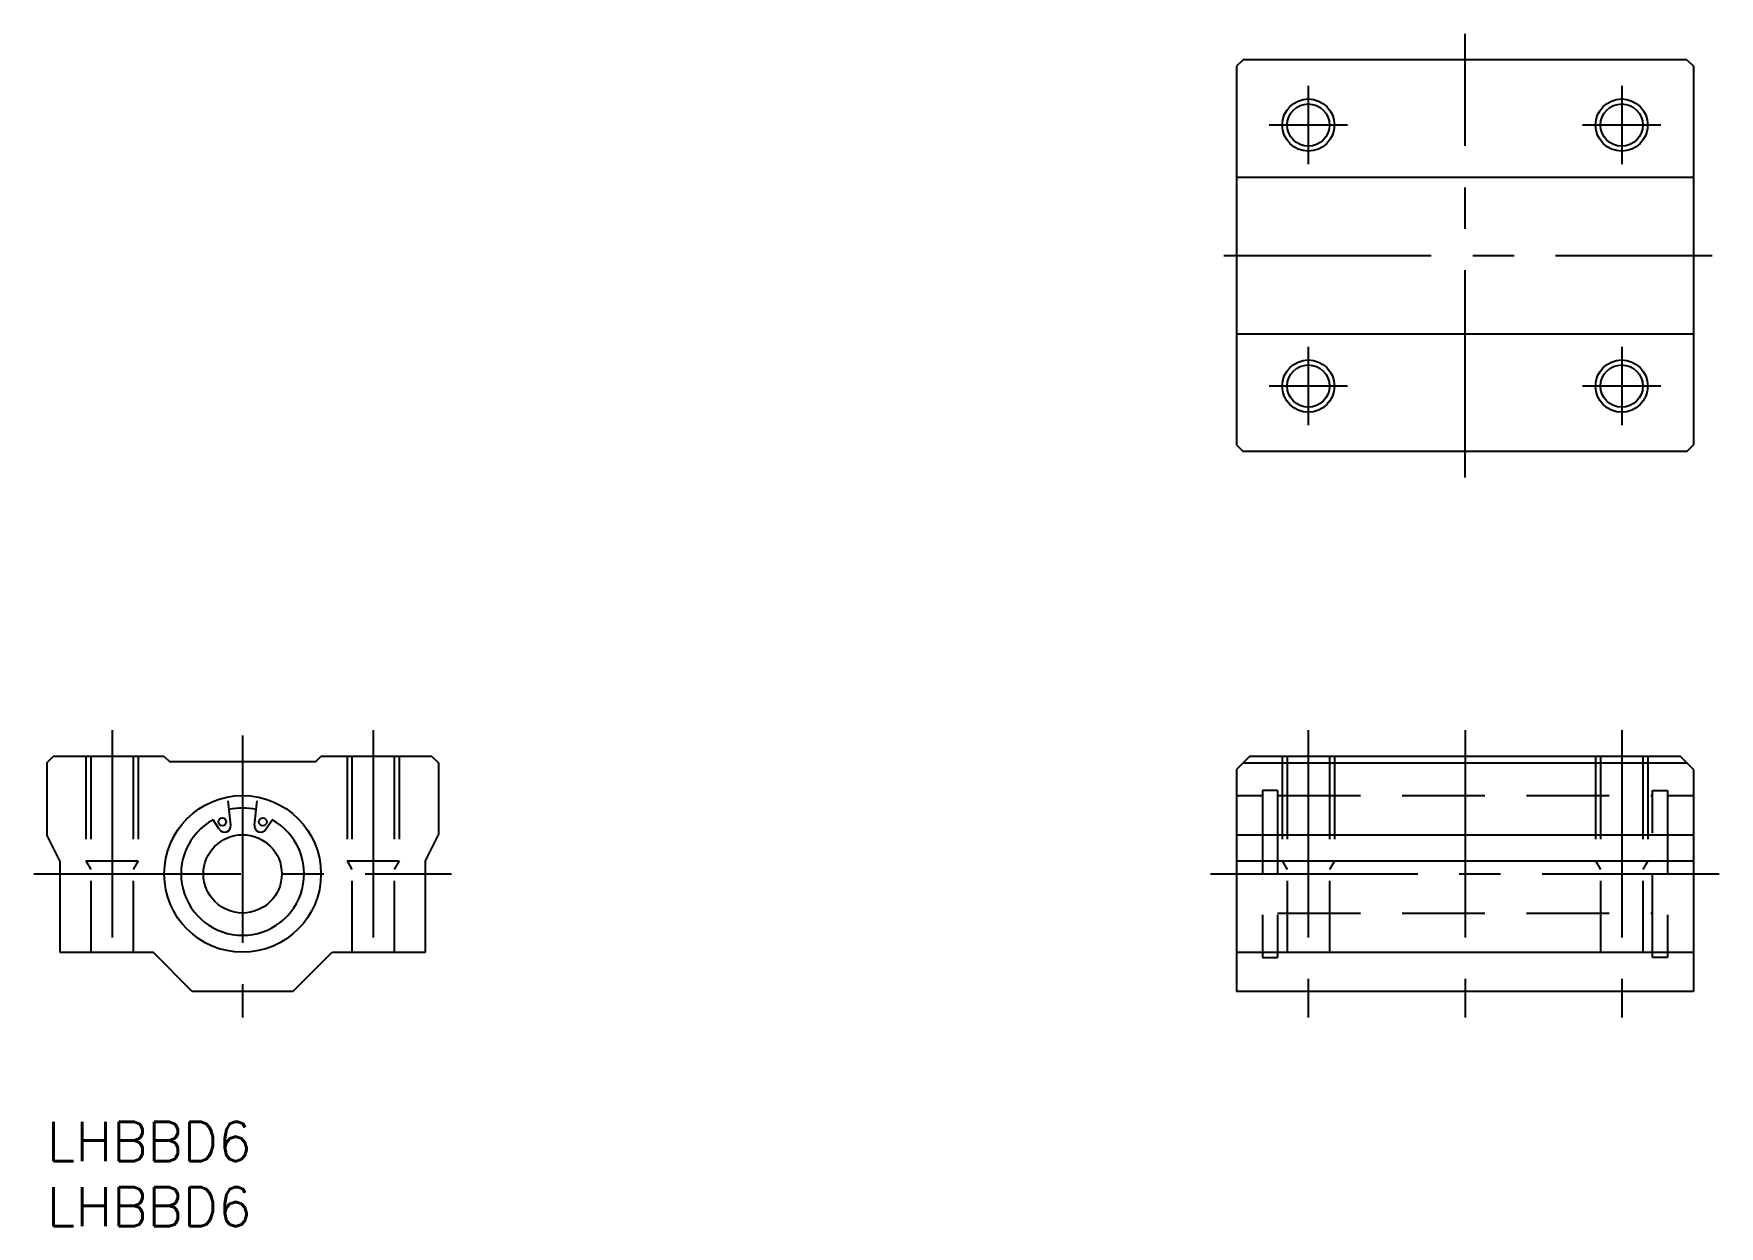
# Model space of a CAD drawing. Extents: x -1 to 128, y -8 to 83.
import ezdxf

# ---------------------------------------------------------------- set-up
doc = ezdxf.new("R2010")
doc.units = 0
doc.header["$LTSCALE"] = 0.5
doc.linetypes.add('CENTER', pattern=[50.8, 31.75, -6.35, 6.35, -6.35])
doc.linetypes.add('DASHED', pattern=[19.05, 12.7, -6.35])
for name, color, linetype in [('MSM_CENTER', 1, 'CENTER'), ('MSM_CONTINUOUS', 7, 'CONTINUOUS'), ('MSM_DASHED', 4, 'DASHED'), ('MSM_NARROW', 5, 'CONTINUOUS'), ('MSM_PART_NUMBER', 7, 'CONTINUOUS')]:
    doc.layers.add(name, color=color, linetype=linetype)
doc.styles.get("Standard").update_dxf_attribs({"font": 'txt.shx', "height": 3, "bigfont": 'bigfont.shx'})

# ---------------------------------------------------------------- blocks, each defined once
blk = doc.blocks.new('*U6')
at = {"layer": 'MSM_PART_NUMBER'}
blk.add_text('LHBBD6', height=3, dxfattribs=at).set_placement((0, -3))
blk = doc.blocks.new('*U7')
at = {"layer": 'MSM_PART_NUMBER'}
blk.add_text('LHBBD6', height=3, dxfattribs=at).set_placement((0, -8))

msp = doc.modelspace()

# ---------------------------------------------------------------- linework, layer by layer
at = {"layer": 'MSM_CENTER'}
for p, q in [((108.628216, 49.374535), (108.628216, 83.374535)), ((96.628216, 79.374535), (96.628216, 73.374535)), ((120.628216, 79.374535), (120.628216, 73.374535)), ((99.628216, 76.374535), (93.628216, 76.374535)), ((123.628216, 76.374535), (117.628216, 76.374535)), ((90.168216, 66.374535), (127.559178, 66.374535)), ((96.628216, 59.374535), (96.628216, 53.374535)), ((120.628216, 59.374535), (120.628216, 53.374535)), ((99.628216, 56.374535), (93.628216, 56.374535)), ((123.628216, 56.374535), (117.628216, 56.374535)), ((5, 30), (5, 11)), ((25, 30), (25, 11)), ((96.628216, 30), (96.628216, 8)), ((108.628216, 30), (108.628216, 8)), ((120.628216, 30), (120.628216, 8)), ((15, 29.6), (15, 8)), ((-1, 19), (31, 19)), ((89.128216, 19), (128.105178, 19))]:
    msp.add_line(p, q, dxfattribs=at)
at = {"layer": 'MSM_CONTINUOUS'}
for p, q in [((91.628216, 81.374535), (91.128216, 80.874535)), ((125.628216, 81.374535), (91.628216, 81.374535)), ((125.628216, 81.374535), (126.128216, 80.874535)), ((91.128216, 80.874535), (91.128216, 51.874535)), ((126.128216, 80.874535), (126.128216, 51.874535)), ((91.128216, 72.374535), (126.128216, 72.374535)), ((91.128216, 60.374535), (126.128216, 60.374535)), ((91.128216, 51.874535), (91.628216, 51.374535)), ((125.628216, 51.374535), (126.128216, 51.874535)), ((125.628216, 51.374535), (91.628216, 51.374535)), ((0, 27.5), (0.5, 28)), ((0, 27.5), (0, 22)), ((9, 28), (0.5, 28)), ((9, 28), (9.4, 27.6)), ((9.4, 27.6), (20.6, 27.6)), ((20.6, 27.6), (21, 28)), ((29.5, 28), (21, 28)), ((29.5, 28), (30, 27.5)), ((30, 27.5), (30, 22)), ((92.128216, 28), (91.128216, 27)), ((91.628216, 27.5), (125.628216, 27.5)), ((125.128216, 28), (92.128216, 28)), ((126.128216, 27), (125.128216, 28)), ((91.128216, 27), (91.128216, 10)), ((126.128216, 27), (126.128216, 10)), ((14.0934, 22.738119), (13.882531, 24.589389)), ((15.9066, 22.738119), (16.11747, 24.589389)), ((1, 20), (0, 22)), ((13.2162, 22.418319), (12.7398, 23.138319)), ((16.7838, 22.418319), (17.2602, 23.138319)), ((29, 20), (30, 22)), ((91.128216, 22), (126.128216, 22)), ((1, 20), (1, 13)), ((29, 13), (29, 20)), ((91.128216, 20), (126.128216, 20)), ((1, 13), (8.142857, 13)), ((11.142857, 10), (8.142857, 13)), ((18.857143, 10), (21.857143, 13)), ((21.857143, 13), (29, 13)), ((91.128216, 13), (126.128216, 13)), ((18.857143, 10), (11.142857, 10)), ((126.128216, 10), (91.128216, 10))]:
    msp.add_line(p, q, dxfattribs=at)
for centre, radius in [((96.628216, 76.374535), 1.621), ((120.628216, 76.374535), 1.621), ((96.628216, 56.374535), 1.621), ((120.628216, 56.374535), 1.621), ((15, 19), 6), ((13.4478, 22.990119), 0.3), ((16.5522, 22.990119), 0.3), ((15, 19), 3)]:
    msp.add_circle(centre, radius, dxfattribs=at)
for centre, radius, start, end in [((15, 18.766119), 5.279846, 78.59557, 101.4044), ((15, 19.006119), 4.709945, 118.6775, 61.32254), ((13.6164, 22.683519), 0.480095, 213.5312, 6.52997), ((16.3836, 22.683519), 0.480115, 173.47, 326.4688)]:
    msp.add_arc(centre, radius, start, end, dxfattribs=at)
at = {"layer": 'MSM_DASHED'}
for p, q in [((3, 28), (3, 20)), ((3.379, 28), (3.379, 13)), ((6.621, 28), (6.621, 13)), ((7, 28), (7, 20)), ((23, 28), (23, 20)), ((23.379, 28), (23.379, 13)), ((26.621, 28), (26.621, 13)), ((27, 28), (27, 20)), ((94.628216, 28), (94.628216, 20)), ((95.007216, 28), (95.007216, 13)), ((98.249216, 28), (98.249216, 13)), ((98.628216, 28), (98.628216, 20)), ((118.628216, 28), (118.628216, 20)), ((119.007216, 28), (119.007216, 13)), ((122.249216, 28), (122.249216, 13)), ((122.628216, 28), (122.628216, 20)), ((91.128216, 25), (93.128216, 25)), ((94.278216, 25.4), (93.128216, 25.4)), ((93.128216, 25.4), (93.128216, 12.6)), ((94.278216, 25.4), (94.278216, 12.6)), ((94.278216, 25), (122.978216, 25)), ((122.978216, 12.6), (122.978216, 25.4)), ((122.978216, 25.4), (124.128216, 25.4)), ((124.128216, 25.4), (124.128216, 12.6)), ((124.128216, 25), (126.128216, 25)), ((2.999995, 20.000015), (3.379, 19.343559)), ((2.999999, 20), (6.999999, 20)), ((7.000005, 20.000015), (6.621, 19.343559)), ((22.999995, 20.000015), (23.379, 19.343559)), ((22.999999, 20), (26.999999, 20)), ((27.000005, 20.000015), (26.621, 19.343559)), ((94.628211, 20.000015), (95.007216, 19.343559)), ((94.628215, 20), (98.628215, 20)), ((98.628221, 20.000015), (98.249216, 19.343559)), ((118.628211, 20.000015), (119.007216, 19.343559)), ((118.628215, 20), (122.628215, 20)), ((122.628221, 20.000015), (122.249216, 19.343559)), ((94.278216, 16), (122.978216, 16)), ((93.128216, 12.6), (94.278216, 12.6)), ((124.128216, 12.6), (122.978216, 12.6))]:
    msp.add_line(p, q, dxfattribs=at)
at = {"layer": 'MSM_NARROW'}
for centre in [(96.628216, 76.374535), (120.628216, 76.374535), (96.628216, 56.374535), (120.628216, 56.374535)]:
    msp.add_circle(centre, 2, dxfattribs=at)

# ---------------------------------------------------------------- block references
at = {"layer": 'MSM_CONTINUOUS'}
for name in ['*U6', '*U7']:
    msp.add_blockref(name, (0, 0), dxfattribs=at)

doc.saveas('drawing.dxf')
